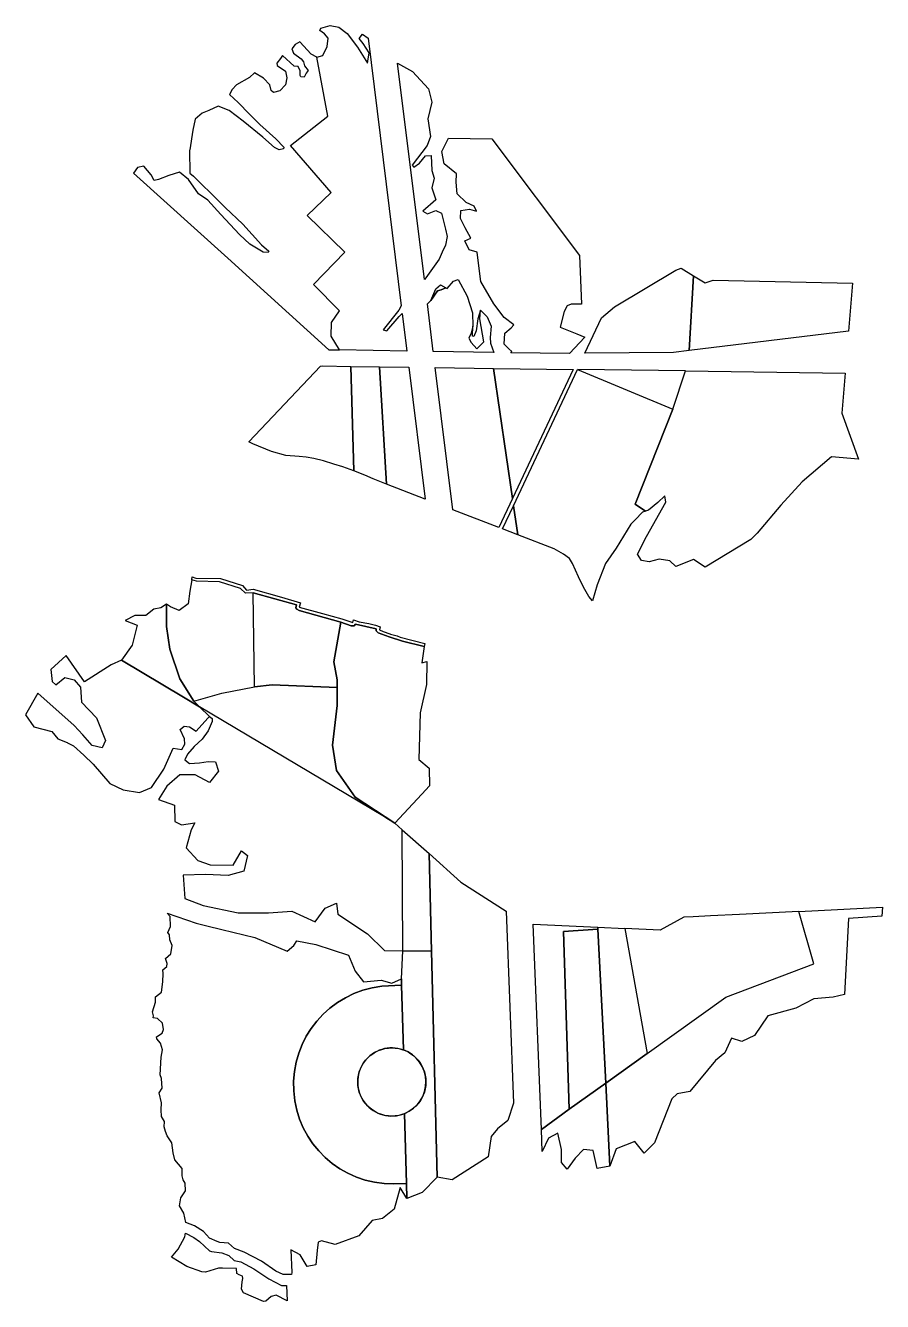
# Model space of a CAD drawing. Header units: millimetres. Extents: x 2242312 to 2245577, y 377443 to 382303.
import ezdxf

# ---------------------------------------------------------------- set-up
doc = ezdxf.new("R2010")
doc.units = ezdxf.units.MM
for name, color, linetype, lineweight, true_color, transparency in [('ДКР_2022_18_08_035001_228', 18, 'Continuous', 30, 0x000000, 0.3), ('Ж_1_1_2022_18_08_034001_2518', 18, 'Continuous', 30, 0x000000, 0.3), ('Ж_1_1_2022_18_08_034001_2520', 18, 'Continuous', 30, 0x000000, 0.3), ('Ж_1_1_2022_18_08_034001_7586', 18, 'Continuous', 30, 0x000000, 0.3), ('Ж_1_1_2022_18_08_035001_228', 18, 'Continuous', 30, 0x000000, 0.3), ('Ж_2_1_2022_18_08_034001_2518', 18, 'Continuous', 30, 0x000000, 0.3), ('Ж_2_1_2022_18_08_034001_7585', 18, 'Continuous', 30, 0x000000, 0.3), ('Ж_2_1_2022_18_08_035001_228', 18, 'Continuous', 30, 0x000000, 0.3), ('Ж_2_2022_18_08_034001_2519', 18, 'Continuous', 30, 0x000000, 0.3), ('Ж_3_1_2022_18_08_034001_2520', 18, 'Continuous', 30, 0x000000, 0.3), ('Ж_3_1_2022_18_08_034001_7584', 18, 'Continuous', 30, 0x000000, 0.3), ('Ж_3_1_2022_18_08_035001_228', 18, 'Continuous', 30, 0x000000, 0.3), ('И_2022_18_08_034001_2517', 18, 'Continuous', 30, 0x000000, 0.3), ('И_2022_18_08_034001_2518', 18, 'Continuous', 30, 0x000000, 0.3), ('И_2022_18_08_034001_2519', 18, 'Continuous', 30, 0x000000, 0.3), ('И_2022_18_08_034001_2520', 18, 'Continuous', 30, 0x000000, 0.3), ('И_2022_18_08_035001_228', 18, 'Continuous', 30, 0x000000, 0.3), ('О_1_2022_18_08_035001_228', 18, 'Continuous', 30, 0x000000, 0.3), ('О_2_2022_18_08_034001_2518', 18, 'Continuous', 30, 0x000000, 0.3), ('О_2_2022_18_08_034001_2519', 18, 'Continuous', 30, 0x000000, 0.3), ('О_2_2022_18_08_035001_228', 18, 'Continuous', 30, 0x000000, 0.3), ('О_3_2022_18_08_034001_2517', 18, 'Continuous', 30, 0x000000, 0.3), ('О_3_2022_18_08_034001_2519', 18, 'Continuous', 30, 0x000000, 0.3), ('П_1_2022_18_08_034001_2517', 18, 'Continuous', 30, 0x000000, 0.3), ('П_1_2022_18_08_034001_2519', 18, 'Continuous', 30, 0x000000, 0.3), ('П_1_2022_18_08_035001_228', 18, 'Continuous', 30, 0x000000, 0.3), ('УДС_18_08_034001_2519', 18, 'Continuous', 30, 0x000000, 0.3)]:
    doc.layers.add(name, color=color, linetype=linetype, lineweight=lineweight, true_color=true_color, transparency=transparency)

msp = doc.modelspace()

# ---------------------------------------------------------------- linework, layer by layer
at = {"layer": 'ДКР_2022_18_08_035001_228'}
for points in [[(2243856.7, 381255.6), (2243875.4, 381300.4), (2243894, 381315.3), (2243914.2, 381304.4), (2243896.4, 381296.5), (2243881.9, 381292.9)], [(2244016.9, 381157.7), (2244010.9, 381131.8), (2244001.2, 381112.9), (2244010.6, 381095.9), (2244031.8, 381072.2), (2244058.4, 381098.5), (2244043.4, 381186), (2244046.4, 381218.9), (2244036.2, 381186), (2244029.4, 381140.6), (2244020.9, 381118.5), (2244015.8, 381119.6)]]:
    msp.add_lwpolyline(points, close=True, dxfattribs=at)
at = {"layer": 'Ж_1_1_2022_18_08_034001_2518'}
msp.add_lwpolyline([(2243672.1, 377759), (2243632.9, 377751.5), (2243582.5, 377693.6), (2243492.8, 377660), (2243440.2, 377674.4), (2243428, 377668.9), (2243423.5, 377637.7), (2243418, 377582.2), (2243385.7, 377576.6), (2243359, 377621.1), (2243323.5, 377640), (2243326.6, 377553.2), (2243325.5, 377546.3), (2243293.5, 377546.3), (2243265.9, 377558), (2243211.5, 377597.2), (2243145.5, 377631), (2243108.5, 377645.3), (2243085.7, 377664.6), (2243052.7, 377667.2), (2243042.2, 377671), (2243013.3, 377684.3), (2242990.2, 377709.5), (2242956.9, 377731), (2242923.5, 377744.2), (2242916.1, 377779.7), (2242899.7, 377807.2), (2242904.3, 377837.5), (2242921.8, 377864.1), (2242921.1, 377894.2), (2242912.8, 377907), (2242909.3, 377921.9), (2242909, 377949.7), (2242881.7, 377982.4), (2242875.4, 378008.7), (2242869.9, 378047.3), (2242851.6, 378073.8), (2242845.3, 378090.8), (2242841.1, 378108.3), (2242841.4, 378128.1), (2242830.4, 378147.5), (2242829.4, 378173.7), (2242830.6, 378199.2), (2242821.9, 378237.8), (2242832.5, 378255.8), (2242831.1, 378292.7), (2242825.7, 378307), (2242829.2, 378374.3), (2242834.4, 378401.3), (2242826.5, 378427.4), (2242812.6, 378444), (2242811.1, 378451.8), (2242832.9, 378465.1), (2242838.4, 378478.6), (2242834.4, 378503), (2242814.8, 378520.8), (2242799.4, 378523.9), (2242799.6, 378531.6), (2242796.5, 378546.3), (2242807.2, 378583.7), (2242807.5, 378603.8), (2242830, 378620.8), (2242835.8, 378660.8), (2242837, 378692.8), (2242835.9, 378706.8), (2242850.7, 378718.8), (2242852.4, 378730.9), (2242846.1, 378749), (2242866.3, 378766.9), (2242871.6, 378798.8), (2242862.5, 378821), (2242860.7, 378839.8), (2242855, 378849), (2242865.1, 378872), (2242863.8, 378909), (2242852.6, 378921.7), (2242963.2, 378884.1), (2243003.2, 378874.1), (2243060, 378859.7), (2243186.7, 378829.7), (2243309, 378777.4), (2243334.6, 378798.5), (2243345.7, 378816.3), (2243418, 378803), (2243543.6, 378761.8), (2243568.1, 378700.7), (2243600.3, 378660.7), (2243667, 378667.3), (2243708.2, 378656.2), (2243744.9, 378671.8), (2243744.8, 378648.5), (2243669.6, 378643.6), (2243669.6, 378643.6, 0.952887), (2243716.1, 377890.8), (2243763.8, 377893.1), (2243765.5, 377835.6), (2243739.4, 377876.7), (2243717, 377794.5)], format="xyb", close=True, dxfattribs=at)
msp.add_lwpolyline([(2242922.5, 377702.9), (2242954.1, 377687.1), (2242975.1, 377671.5), (2243013.4, 377636.2), (2243021.1, 377633.6), (2243060.3, 377628.8), (2243087.4, 377617.7), (2243107.8, 377599.1), (2243133.2, 377593.8), (2243182.4, 377567.6), (2243239.3, 377529.5), (2243287.9, 377503.8), (2243307.1, 377503.6), (2243309.8, 377445.3), (2243266.8, 377467.3), (2243248, 377462.6), (2243227.7, 377443.8), (2243219.8, 377443.1), (2243143.5, 377475.6), (2243135.9, 377489.7), (2243137.4, 377517.5), (2243141, 377530.9), (2243138.8, 377539.9), (2243126.5, 377544.6), (2243117.1, 377549.7), (2243116, 377568.1), (2243062.5, 377569.6), (2243048.1, 377569.6), (2242998.2, 377555.1), (2242984.5, 377556.6), (2242926.6, 377576.8), (2242868.8, 377612.2), (2242894.5, 377642.3), (2242919.7, 377689.6), (2242921.2, 377697.2)], close=True, dxfattribs=at)
at = {"layer": 'Ж_1_1_2022_18_08_034001_2520'}
msp.add_lwpolyline([(2244277.8, 378098.5), (2244384.1, 378175.1), (2244523, 378274.5), (2244539, 377958.9), (2244490.5, 377949.6), (2244475.5, 378018.7), (2244438.2, 378022.5), (2244406.4, 377988.8), (2244376.5, 377947.7), (2244354.1, 377972), (2244354.1, 378022.5), (2244341, 378084.1), (2244305.5, 378065.4), (2244281.2, 378015)], close=True, dxfattribs=at)
at = {"layer": 'Ж_1_1_2022_18_08_034001_7586'}
msp.add_lwpolyline([(2245258.8, 378928.7), (2245577.4, 378945), (2245574.5, 378911.2), (2245448, 378901.8), (2245432.5, 378612.9), (2245389.2, 378601.7), (2245316.3, 378596), (2245247.2, 378560.5), (2245140.7, 378530.7), (2245090.2, 378455.9), (2245041.6, 378433.5), (2245002.4, 378446.6), (2244976.2, 378390.5), (2244940.8, 378360.6), (2244843.6, 378242.9), (2244795, 378233.6), (2244774.5, 378214.9), (2244709.1, 378046.8), (2244669.8, 378007.5), (2244634.3, 378052.3), (2244563.3, 378024.3), (2244539, 377958.9), (2244523, 378274.5), (2244681.2, 378388.1), (2244980.9, 378602.9), (2245315.7, 378729.2)], close=True, dxfattribs=at)
at = {"layer": 'Ж_1_1_2022_18_08_035001_228'}
for points in [[(2244857.7, 381350.5), (2244902.3, 381322.8), (2244931.7, 381333.3), (2245463.5, 381321.6), (2245448.5, 381139.7), (2244841.1, 381065.6)], [(2244827.5, 380988.1), (2245435.2, 380979.7), (2245422.6, 380826.9), (2245485.4, 380651), (2245383.1, 380659.9), (2245271.9, 380565.3), (2245190.2, 380476.5), (2245100.3, 380370.2), (2245075.4, 380345.1), (2244901.4, 380239.8), (2244857.6, 380269.4), (2244790.2, 380242.2), (2244767.7, 380264.6), (2244726.2, 380270.5), (2244688.4, 380261.1), (2244658.8, 380265.8), (2244644.6, 380289.5), (2244678.9, 380357), (2244752.3, 380487.2), (2244747.6, 380512), (2244721.5, 380486), (2244686, 380457.6), (2244674.8, 380453.4), (2244635.7, 380480.7), (2244779.1, 380842.4)]]:
    msp.add_lwpolyline(points, close=True, dxfattribs=at)
at = {"layer": 'Ж_2_1_2022_18_08_034001_2518'}
msp.add_lwpolyline([(2243744.8, 378648.5), (2243752, 378401.6, 1.450414), (2243756.5, 378158.8), (2243763.8, 377893.1), (2243716.1, 377890.8, -0.952887), (2243669.6, 378643.6)], format="xyb", close=True, dxfattribs=at)
at = {"layer": 'Ж_2_1_2022_18_08_034001_7585'}
msp.add_lwpolyline([(2244681.2, 378388.1), (2244980.9, 378602.9), (2245315.7, 378729.2), (2245258.8, 378928.7), (2245032.1, 378917.2), (2244921.9, 378911.6), (2244855.9, 378908.2), (2244820.7, 378906.4), (2244730.3, 378857.4), (2244595.4, 378863.9)], close=True, dxfattribs=at)
at = {"layer": 'Ж_2_1_2022_18_08_035001_228'}
for points in [[(2243436, 381006.4), (2243443.6, 381006.6), (2243551.6, 381005.2), (2243563.9, 380606.6), (2243521.3, 380621.8), (2243487.6, 380633.2), (2243447.6, 380645.6), (2243411.3, 380654.8), (2243381.7, 380658.8), (2243354.5, 380661.6), (2243303.8, 380665.6), (2243249.5, 380681.1), (2243178.8, 380709.9), (2243163.4, 380717.5)], [(2244415, 380993.7), (2244779.1, 380842.4), (2244635.7, 380480.7), (2244674.8, 380453.4), (2244663.5, 380449.3), (2244634.8, 380420.6), (2244618.5, 380404.3), (2244562.9, 380312), (2244521.5, 380254), (2244490.7, 380173.5), (2244473.2, 380111.7), (2244458.9, 380128.4), (2244437.7, 380164), (2244419, 380202.8), (2244396.5, 380254.8), (2244384.5, 380272.7), (2244362.5, 380290.2), (2244326.5, 380309.6), (2244188.2, 380363.2), (2244171.3, 380474.3)]]:
    msp.add_lwpolyline(points, close=True, dxfattribs=at)
at = {"layer": 'Ж_2_2022_18_08_034001_2519'}
msp.add_lwpolyline([(2243185.4, 379783.8), (2243179.3, 380142.8), (2243345.3, 380096.3), (2243342.9, 380085.5), (2243345.7, 380080.3), (2243355.2, 380074.9), (2243513.3, 380031.2), (2243487.1, 379879.9), (2243499.9, 379810.8), (2243499.9, 379782.4), (2243251.8, 379792)], close=True, dxfattribs=at)
at = {"layer": 'Ж_3_1_2022_18_08_034001_2520'}
msp.add_lwpolyline([(2244523, 378274.5), (2244384.1, 378175.1), (2244362.6, 378852.6), (2244493.1, 378861.4)], close=True, dxfattribs=at)
at = {"layer": 'Ж_3_1_2022_18_08_034001_7584'}
msp.add_lwpolyline([(2244523, 378274.5), (2244493.1, 378861.4), (2244492.7, 378868.8), (2244595.4, 378863.9), (2244681.2, 378388.1)], close=True, dxfattribs=at)
at = {"layer": 'Ж_3_1_2022_18_08_035001_228'}
msp.add_lwpolyline([(2244096, 380997.6), (2244398.4, 380993.4), (2244167.9, 380502.3)], close=True, dxfattribs=at)
at = {"layer": 'И_2022_18_08_034001_2517'}
msp.add_lwpolyline([(2243747.2, 379240.2), (2243849.7, 379148.9), (2243859.2, 378777.4), (2243750.4, 378778.5)], close=True, dxfattribs=at)
at = {"layer": 'И_2022_18_08_034001_2518'}
msp.add_lwpolyline([(2243881.4, 377916), (2243823.5, 377858), (2243765.5, 377835.6), (2243763.8, 377893.1), (2243756.5, 378158.8, 0.689449), (2243752, 378401.6), (2243744.8, 378648.5), (2243744.9, 378671.8), (2243750.4, 378778.5), (2243859.2, 378777.4)], format="xyb", close=True, dxfattribs=at)
at = {"layer": 'И_2022_18_08_034001_2519'}
msp.add_lwpolyline([(2243513.3, 380031.2), (2243553.1, 380017.1), (2243564.7, 380017.1), (2243569.7, 380023.3), (2243648, 380005.8), (2243649, 379998.1), (2243656.5, 379989.9), (2243697.8, 379974.7), (2243749, 379958.7), (2243831.9, 379938.2), (2243822.3, 379875.3), (2243842, 379880.7), (2243839.8, 379792.9), (2243816.5, 379685), (2243810.7, 379508.1), (2243850.2, 379475.1), (2243851.1, 379407.1), (2243822.3, 379375.8), (2243719.9, 379264.6), (2243567.8, 379364.6), (2243497.6, 379465.1), (2243481.7, 379562.4), (2243499.9, 379713.1), (2243499.9, 379782.4), (2243499.9, 379810.8), (2243487.1, 379879.9)], close=True, dxfattribs=at)
at = {"layer": 'И_2022_18_08_034001_2520'}
for points in [[(2243849.7, 379148.9), (2243971.1, 379040.7), (2244143.7, 378929.7), (2244171, 378198.1), (2244150.4, 378132.7), (2244111.2, 378100.9), (2244086.9, 378071), (2244075.7, 377994.4), (2243937.4, 377906.6), (2243881.4, 377916), (2243859.2, 378777.4)], [(2244277.8, 378098.5), (2244246.1, 378880.6), (2244492.7, 378868.8), (2244493.1, 378861.4), (2244362.6, 378852.6), (2244384.1, 378175.1)]]:
    msp.add_lwpolyline(points, close=True, dxfattribs=at)
at = {"layer": 'И_2022_18_08_035001_228'}
for points in [[(2243422.2, 382182.5), (2243444.8, 382189.7), (2243461.7, 382223.5), (2243465.1, 382254.8), (2243451.6, 382271.2), (2243433.7, 382284.7), (2243437.6, 382293.4), (2243473.3, 382303.5), (2243505.7, 382297.7), (2243537.3, 382273.1), (2243577.5, 382220.7), (2243615.2, 382159.9), (2243621.3, 382200), (2243599.4, 382235.3), (2243583.6, 382253.6), (2243595.8, 382270.6), (2243617.3, 382255.4), (2243744, 381235.4), (2243734.5, 381218.9), (2243674.9, 381144.6), (2243689.5, 381141), (2243735.7, 381194.6), (2243747.1, 381206.6), (2243765.2, 381063.6), (2243508.7, 381068.3), (2243477, 381120.7), (2243478.7, 381172.4), (2243509, 381217), (2243409.7, 381317.6), (2243528.8, 381439.5), (2243385.9, 381579.2), (2243476.7, 381667.8), (2243322.2, 381845.9), (2243463.7, 381957.8)], [(2243856.7, 381255.6), (2243881.9, 381292.9), (2243896.4, 381296.5), (2243914.2, 381304.4), (2243918.3, 381302.2), (2243942.5, 381330.2), (2243961.2, 381335.8), (2243994.8, 381272.4), (2244015.2, 381209.3), (2244016.9, 381157.7), (2244010.9, 381131.8), (2244001.2, 381112.9), (2244010.6, 381095.9), (2244031.8, 381072.2), (2244058.4, 381098.5), (2244043.4, 381186), (2244046.4, 381218.9), (2244071.4, 381194), (2244086.7, 381158.8), (2244083.3, 381115.7), (2244084.4, 381094.1), (2244097, 381057.9), (2243866.2, 381061.7), (2243843.6, 381243.1)], [(2243835, 380499.7), (2243687.8, 380556.7), (2243660.9, 381003.7), (2243773.1, 381002.2)], [(2243872.9, 381000.7), (2244096, 380997.6), (2244167.9, 380502.3), (2244115.8, 380391.2), (2243940.7, 380458.9)], [(2244129.7, 380385.8), (2244171.3, 380474.3), (2244188.2, 380363.2)]]:
    msp.add_lwpolyline(points, close=True, dxfattribs=at)
at = {"layer": 'О_1_2022_18_08_035001_228'}
msp.add_lwpolyline([(2243786.9, 382128.2), (2243847.7, 382062.5), (2243861.1, 382011.3), (2243845.3, 381948.1), (2243855, 381881.1), (2243842.9, 381847), (2243785.6, 381771.5), (2243791.7, 381764.2), (2243813.6, 381778.8), (2243836.8, 381806.8), (2243857.5, 381808.1), (2243861.1, 381750.8), (2243869.6, 381721.6), (2243861.1, 381685.1), (2243875.7, 381638.9), (2243825.8, 381596.3), (2243844.1, 381586.5), (2243875.7, 381598.7), (2243897.6, 381589), (2243912.2, 381528.1), (2243918.3, 381500.1), (2243912.2, 381467.2), (2243900.1, 381440.4), (2243887.9, 381413.7), (2243838, 381341.8), (2243832, 381335.7), (2243729.7, 382159.9)], close=True, dxfattribs=at)
at = {"layer": 'О_2_2022_18_08_034001_2518', "ltscale": 5}
msp.add_circle((2243708.1, 378279.3), 129.9, dxfattribs=at)
at = {"layer": 'О_2_2022_18_08_034001_2519'}
msp.add_lwpolyline([(2243185.4, 379783.8), (2243179.3, 380142.8), (2243150.4, 380141.3), (2243131.6, 380159.4), (2243051, 380184.2), (2242963.9, 380186.4), (2242946, 380192.4), (2242938, 380148.8), (2242932.4, 380100), (2242898.2, 380075.4), (2242865.1, 380088.6), (2242849.2, 380099.4), (2242849.2, 380014.8), (2242861.9, 379927.4), (2242900.7, 379815.3), (2242954.1, 379730.1), (2243061, 379759.7)], close=True, dxfattribs=at)
at = {"layer": 'О_2_2022_18_08_035001_228'}
for points in [[(2244443, 381055.1), (2244507.3, 381190.5), (2244556, 381232), (2244789.8, 381371.3), (2244810.9, 381379.7), (2244857.7, 381350.5), (2244841.1, 381065.6), (2244781.2, 381058.3)], [(2243687.8, 380556.7), (2243636.8, 380576.4), (2243604.9, 380590.1), (2243563.9, 380606.6), (2243551.6, 381005.2), (2243660.9, 381003.7)], [(2244415, 380993.7), (2244779.1, 380842.4), (2244827.5, 380988.1)]]:
    msp.add_lwpolyline(points, close=True, dxfattribs=at)
at = {"layer": 'О_3_2022_18_08_034001_2517'}
msp.add_lwpolyline([(2243750.4, 378778.5), (2243747.2, 379240.2), (2243719.9, 379264.6), (2243695, 379279.4), (2243673.2, 379292.4), (2242975.9, 379708.3), (2243013.2, 379671.1), (2243024, 379664.3), (2243023.8, 379652.2), (2243007.8, 379616.5), (2242985.9, 379585), (2242955.2, 379556.6), (2242929.9, 379528.5), (2242919.5, 379505.9), (2242937.4, 379492.8), (2242974.9, 379494.7), (2243007.8, 379500.3), (2243036, 379498.4), (2243048.2, 379462.7), (2243013.4, 379420.5), (2242959, 379448.6), (2242899.8, 379449.6), (2242851, 379406.4), (2242819, 379354.7), (2242880.1, 379333.1), (2242881, 379271.2), (2242907.3, 379259), (2242958, 379266.5), (2242943.9, 379239.2), (2242924.2, 379171.6), (2242969.3, 379122.8), (2243015.8, 379106), (2243103.5, 379104.5), (2243134.8, 379160.3), (2243158.5, 379142.4), (2243143.7, 379082.2), (2243084.4, 379065.4), (2242997.7, 379069.8), (2242913.2, 379067.6), (2242919.9, 378978.7), (2242988.8, 378952), (2243122.2, 378923), (2243237.8, 378923), (2243326.8, 378929.7), (2243415.8, 378889.7), (2243453.5, 378940.8), (2243496.9, 378960.9), (2243502.5, 378918.6), (2243615.9, 378843), (2243680.4, 378779.6)], close=True, dxfattribs=at)
at = {"layer": 'О_3_2022_18_08_034001_2519'}
msp.add_lwpolyline([(2242975.9, 379708.3), (2242954.1, 379730.1), (2243061, 379759.7), (2243185.4, 379783.8), (2243251.8, 379792), (2243499.9, 379782.4), (2243499.9, 379713.1), (2243481.7, 379562.4), (2243497.6, 379465.1), (2243567.8, 379364.6), (2243719.9, 379264.6), (2243695, 379279.4), (2243673.2, 379292.4)], close=True, dxfattribs=at)
at = {"layer": 'П_1_2022_18_08_034001_2517'}
msp.add_lwpolyline([(2243013.2, 379671.1), (2242975.9, 379708.3), (2242914.8, 379744.7), (2242678.8, 379885.5), (2242638.8, 379868.2), (2242537.7, 379803.1), (2242467.6, 379903.4), (2242409.2, 379850.3), (2242414.6, 379805.1), (2242427.5, 379792.2), (2242462.9, 379820.2), (2242497.3, 379810.5), (2242522, 379783.7), (2242525.2, 379725.6), (2242583.3, 379666.5), (2242616.6, 379579.5), (2242604.8, 379551.6), (2242566.1, 379561.2), (2242530.3, 379601.6), (2242498.4, 379637.5), (2242359.8, 379760), (2242312.5, 379678.3), (2242344.7, 379632.1), (2242412.8, 379613.9), (2242436, 379585.9), (2242471.5, 379572), (2242472.5, 379571.5), (2242495.1, 379560.2), (2242534.9, 379524.7), (2242570.4, 379490.3), (2242633.8, 379416.2), (2242684.3, 379391.5), (2242746.6, 379381.8), (2242792.8, 379401.1), (2242839.5, 379470.7), (2242874.4, 379550.5), (2242908, 379546), (2242920.1, 379565.6), (2242918.5, 379585.7), (2242901.6, 379622), (2242916.8, 379635), (2242936.8, 379632.2), (2242962.5, 379616), (2243006.6, 379665.2)], close=True, dxfattribs=at)
at = {"layer": 'П_1_2022_18_08_034001_2519'}
msp.add_lwpolyline([(2242678.8, 379885.5), (2242914.8, 379744.7), (2242975.9, 379708.3), (2242954.1, 379730.1), (2242900.7, 379815.3), (2242861.9, 379927.4), (2242849.2, 380014.8), (2242849.2, 380099.4), (2242828.1, 380085.1), (2242801.9, 380080.6), (2242770.5, 380055.5), (2242728.9, 380055.5), (2242692.1, 380037.6), (2242737.5, 380019.2), (2242719.4, 379943)], close=True, dxfattribs=at)
at = {"layer": 'П_1_2022_18_08_035001_228'}
for points in [[(2243373.5, 382107.3), (2243361.4, 382108.3), (2243359.5, 382113.1), (2243359.5, 382130.9), (2243350.8, 382147.8), (2243335.4, 382148.8), (2243291.5, 382188.8), (2243283.8, 382178.2), (2243269.4, 382159.8), (2243270.8, 382151.6), (2243303.1, 382129.5), (2243307.5, 382104.4), (2243303.1, 382077.9), (2243280.9, 382054.8), (2243257.3, 382048), (2243248.2, 382055.7), (2243243.3, 382077.9), (2243219.2, 382103.4), (2243185.5, 382122.7), (2243165.3, 382105.9), (2243116.6, 382077.9), (2243100.2, 382059.6), (2243090.1, 382041.3), (2243122.4, 382009.9), (2243166.2, 381965.6), (2243205.3, 381926.1), (2243266, 381872.1), (2243296.4, 381840.3), (2243295.9, 381833.5), (2243279, 381830.1), (2243261.7, 381839.3), (2243216.4, 381877.9), (2243141.2, 381939.1), (2243088.6, 381980.1), (2243046.7, 381996), (2243011, 381979.6), (2242985, 381969.4), (2242959.4, 381946.8), (2242949.8, 381905.3), (2242938.2, 381830.1), (2242937.8, 381826.8), (2242938.2, 381741.5), (2242952.2, 381729.9), (2242977.8, 381704.8), (2243025, 381659), (2243073.2, 381610.8), (2243140.7, 381546.2), (2243211, 381467.7), (2243240, 381444), (2243237.1, 381438.3), (2243217.8, 381439.7), (2243167.7, 381470.1), (2243127.7, 381507.2), (2243056.3, 381583.3), (2243007.6, 381638.3), (2242971.5, 381662.9), (2242932.9, 381717.4), (2242898.7, 381744.3), (2242858.7, 381731.8), (2242819.6, 381716.4), (2242802.8, 381713), (2242791.2, 381734.7), (2242762.8, 381767.5), (2242739.6, 381763.1), (2242724.2, 381741.5), (2243083.5, 381416.7), (2243468.5, 381068.7), (2243508.7, 381068.3), (2243477, 381120.7), (2243478.7, 381172.4), (2243509, 381217), (2243409.7, 381317.6), (2243528.8, 381439.5), (2243385.9, 381579.2), (2243476.7, 381667.8), (2243322.2, 381845.9), (2243463.7, 381957.8), (2243422.2, 382182.5), (2243401, 382194.5), (2243357.6, 382240.8), (2243339.7, 382231.2), (2243326.7, 382214.3), (2243334, 382197.9), (2243362.4, 382176.7), (2243371.6, 382164.7), (2243375.4, 382149.7), (2243389.9, 382131.9), (2243381.7, 382122.2), (2243373.5, 382107.3)], [(2244088.9, 381872.4), (2244423.5, 381428), (2244430.6, 381242.2), (2244391.3, 381242.6), (2244376.5, 381235.4), (2244364.2, 381213.8), (2244349.1, 381154.4), (2244412.3, 381129), (2244443.6, 381116.5), (2244384.6, 381053.9), (2244161.3, 381056.8), (2244165, 381061.8), (2244154.2, 381072), (2244135.5, 381090.2), (2244138.9, 381132.1), (2244162.2, 381152), (2244172.4, 381162.8), (2244136.1, 381191.7), (2244096.9, 381243.9), (2244047, 381328.4), (2244040.8, 381378.3), (2244032.8, 381439.6), (2244002.2, 381448.7), (2243986.3, 381482.7), (2244009, 381494), (2243987.4, 381532.6), (2243969.3, 381568.9), (2243971.6, 381598.4), (2244004.5, 381604.1), (2244030.5, 381596.2), (2244021.5, 381615.4), (2243990.8, 381629.1), (2243956.8, 381662), (2243953.4, 381706.2), (2243954.5, 381739.1), (2243906.9, 381776.5), (2243899, 381824.2), (2243924, 381874.7)]]:
    msp.add_lwpolyline(points, close=True, dxfattribs=at)
at = {"layer": 'УДС_18_08_034001_2519'}
msp.add_lwpolyline([(2242946, 380192.4), (2242948, 380203.1), (2242961.7, 380198.1), (2243055, 380196.5), (2243139.2, 380170), (2243154.1, 380152.7), (2243180.3, 380156), (2243287.4, 380126.3), (2243359.6, 380104.2), (2243354.7, 380088.1), (2243443.4, 380064.2), (2243517.1, 380043.3), (2243559.6, 380030), (2243562.2, 380039.5), (2243584.2, 380032.3), (2243620.2, 380025.1), (2243646, 380019), (2243663.7, 380013.4), (2243661.4, 380002), (2243675, 379995.2), (2243700.4, 379986.8), (2243702.8, 379984.8), (2243728.9, 379978.2), (2243740, 379973.2), (2243833.6, 379950), (2243831.9, 379938.2), (2243749, 379958.7), (2243697.8, 379974.7), (2243656.5, 379989.9), (2243649, 379998.1), (2243648, 380005.8), (2243569.7, 380023.3), (2243564.7, 380017.1), (2243553.1, 380017.1), (2243513.3, 380031.2), (2243355.2, 380074.9), (2243345.7, 380080.3), (2243342.9, 380085.5), (2243345.3, 380096.3), (2243179.3, 380142.8), (2243150.4, 380141.3), (2243131.6, 380159.4), (2243051, 380184.2), (2242963.9, 380186.4)], close=True, dxfattribs=at)

doc.saveas('drawing.dxf')
